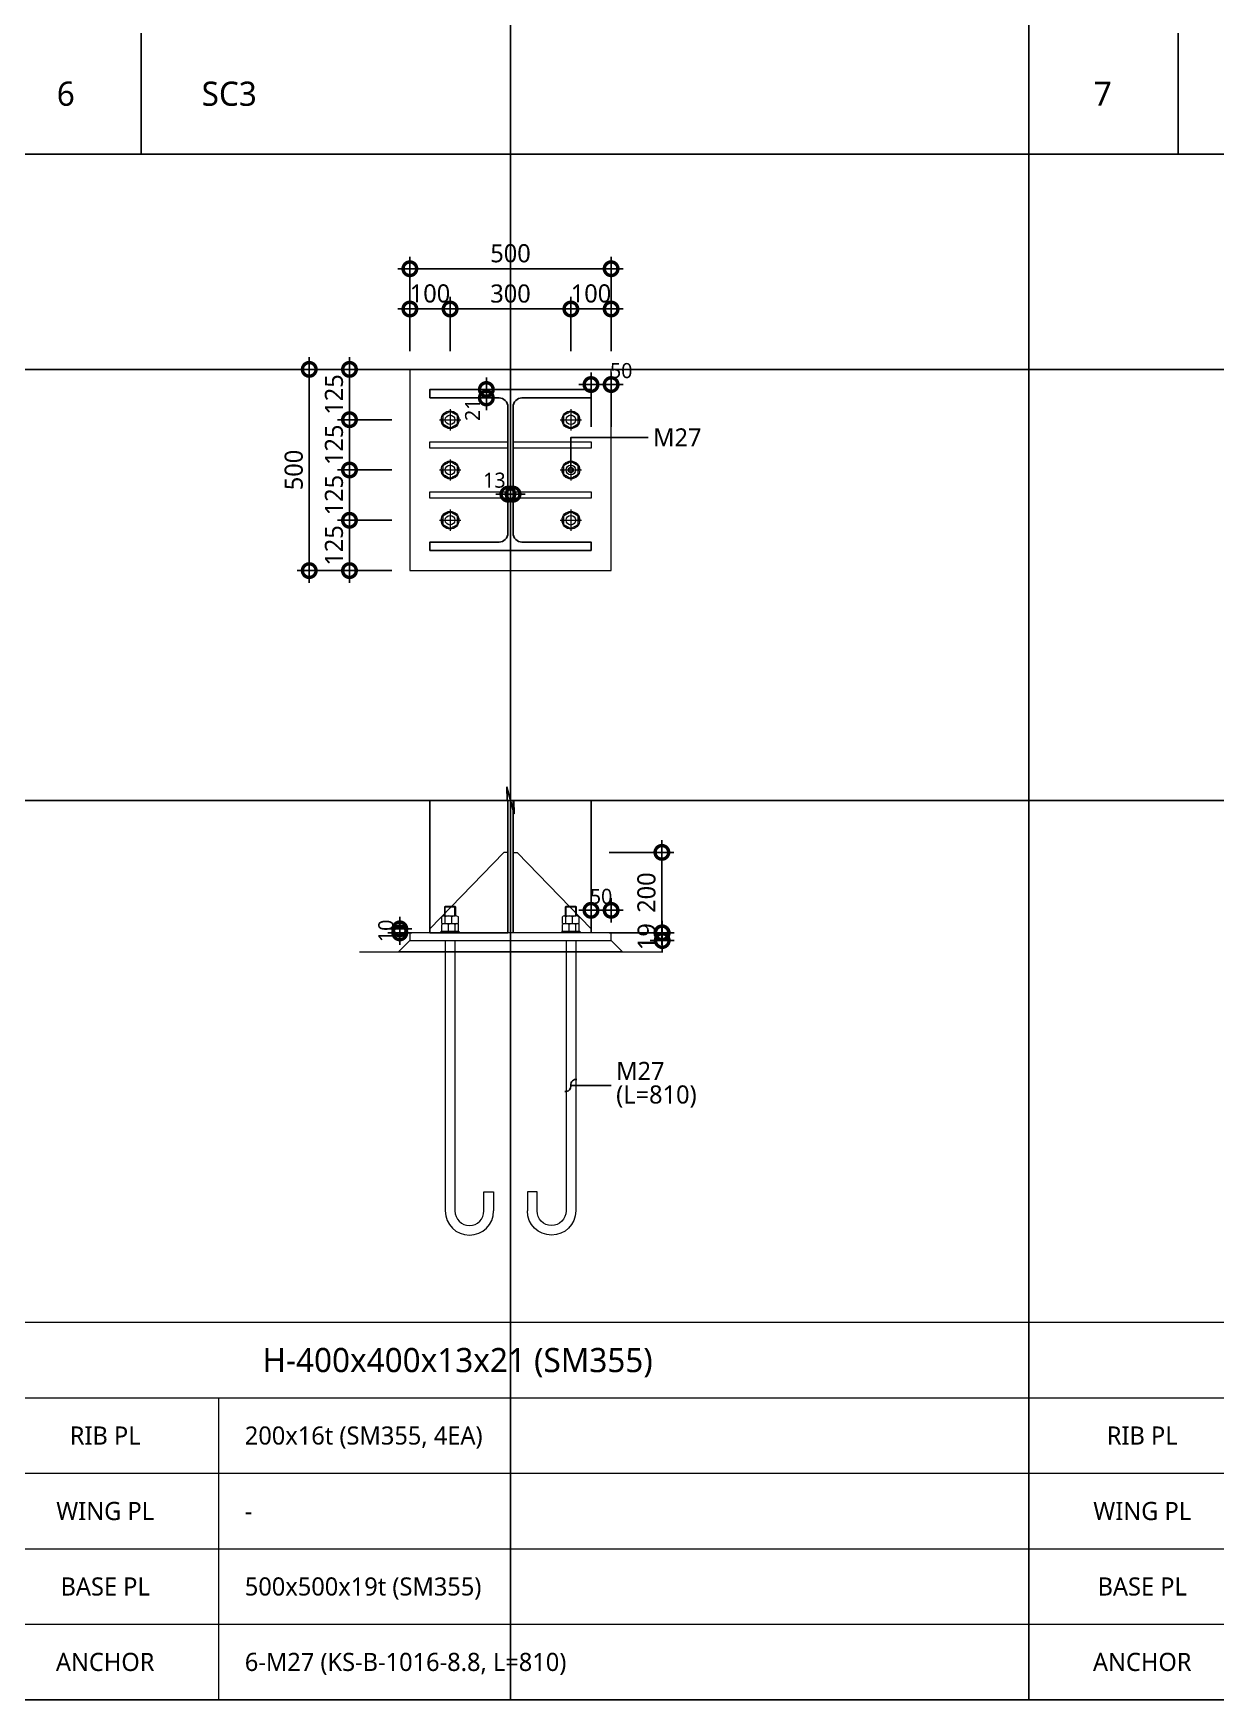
# Model space of a CAD drawing. Extents: x 697 to 24790, y 315 to 8595.
# Drawn here: x 3376 to 6314, y 315 to 4455 of the extents above; entities that cross this region are included whole.
import ezdxf
from ezdxf.enums import TextEntityAlignment as Align
from ezdxf.lldxf.tags import DXFTag

# ---------------------------------------------------------------- set-up
doc = ezdxf.new("R2010")
doc.units = 0
doc.header["$LTSCALE"] = 30
doc.layers.get('DEFPOINTS').update_dxf_attribs({"color": 137})
for name, color, linetype, lineweight in [('Anchor Bolt', 4, 'Continuous', 0), ('Anchor Bolt(Hidden)', 8, 'DASHED0', 0), ('BasePlate', 2, 'Continuous', 0), ('Concrete', 8, 'Continuous', 0), ('Pedestal', 7, 'Continuous', 0), ('Plate', 3, 'Continuous', 0), ('Table(Etc)', 8, 'Continuous', 0), ('Table(Sub)', 7, 'Continuous', 0)]:
    doc.layers.add(name, color=color, linetype=linetype, lineweight=lineweight)
for name, color, linetype in [('DIM', 7, 'Continuous'), ('DIM-INT', 7, 'Continuous'), ('STEEL', 4, 'Continuous'), ('SYM', 6, 'Continuous'), ('SYM-LEAD', 6, 'Continuous'), ('TABLE', 7, 'Continuous'), ('TEXT', 3, 'Continuous')]:
    doc.layers.add(name, color=color, linetype=linetype)
doc.styles.add('S1', font='malgun.ttf')
doc.styles.add('스타일1', font='malgun.ttf')
tags = doc.linetypes.add('DASHED0', pattern=[1, 0.5, -0.5]).pattern_tags.tags
tags[6:7] = [DXFTag(74, 4), DXFTag(75, 0), DXFTag(340, '0'), DXFTag(46, 0.0), DXFTag(50, 0.0), DXFTag(44, 0.0), DXFTag(45, 0.0)]
tags[4:5] = [DXFTag(74, 4), DXFTag(75, 0), DXFTag(340, '0'), DXFTag(46, 0.0), DXFTag(50, 0.0), DXFTag(44, 0.0), DXFTag(45, 0.0)]
doc.dimstyles.new('CJA', dxfattribs={"dimscale": 200, "dimtxt": 3, "dimasz": 1, "dimexe": 2, "dimexo": 3, "dimgap": 1, "dimtad": 1, "dimdec": 0, "dimzin": 1, "dimdsep": 46, "dimlunit": 6, "dimtxsty": '스타일1', "dimblk": 'GAUN-DOT', "dimcen": -2, "dimdle": 2, "dimclrd": 256, "dimclre": 256, "dimclrt": 3, "dimadec": 0, "dimazin": 0, "dimtfac": 1, "dimtdec": 0, "dimtix": 1, "dimtmove": 2, "dimatfit": 3, "dimldrblk": 'DOTSMALL', "dimfxl": 1, "dimtolj": 1, "dimtzin": 1, "dimarcsym": 0})

# ---------------------------------------------------------------- blocks, each defined once
blk = doc.blocks.new('ANCHOR_BOLT-PLAN-M24')
at = {"color": 7, "true_color": 0xffffff}
for p, q in [((-20.5, -3.6), (-18, 3.2)), ((-13.4, 15.9), (-14.7, 12.3)), ((-13.4, 15.9), (-6.3, 17.2)), ((7.1, 19.5), (3.3, 18.9)), ((7.1, 19.5), (11.8, 14)), ((20.5, 3.6), (18, 6.6)), ((20.5, 3.6), (18, -3.2)), ((-20.5, -3.6), (-18, -6.6)), ((-7.1, -19.5), (-11.8, -14)), ((-7.1, -19.5), (-3.3, -18.9)), ((13.4, -15.9), (6.3, -17.2)), ((13.4, -15.9), (14.7, -12.3))]:
    blk.add_line(p, q, dxfattribs=at)
blk.add_lwpolyline([(0, 20.8), (-18, 10.4), (-18, -10.4), (0, -20.8), (18, -10.4), (18, 10.4), (0, 20.8)])
at = {"color": 8, "true_color": 0x808080}
blk.add_circle((0, 0), 22, dxfattribs=at)
blk.add_circle((0, 0), 12)
at = {"layer": 'Anchor Bolt(Hidden)'}
for p, q in [((-26.4, 0), (26.4, 0)), ((0, 26.4), (0, -26.4))]:
    blk.add_line(p, q, dxfattribs=at)
blk = doc.blocks.new('Arrow_Circle')
blk.add_circle((0, 0), 1)
blk = doc.blocks.new('ANCHOR_BOLT-SECT-M24')
for p, q in [((-16.6, 42), (12.5, 42)), ((-13.2, 64.8), (-12, 66)), ((-13.2, 42), (-13.2, 64.8)), ((-13.2, 64.8), (13.2, 64.8)), ((-12, 66), (12, 66)), ((-12, 42), (-12, 66)), ((12, 66), (13.2, 64.8)), ((12, 42), (12, 66)), ((13.2, 64.8), (13.2, 42)), ((-22, 0), (-22, 4)), ((-22, 4), (22, 4)), ((22, 0), (-22, 0)), ((-20.8, 23), (-20.8, 40.1)), ((-20.8, 23), (20.8, 23)), ((-20.8, 4), (-20.8, 21.1)), ((-20.8, 4), (20.8, 4)), ((-12.5, 23), (-12.5, 40.1)), ((-12.5, 23), (16.6, 23)), ((-4.2, 4), (-4.2, 21.1)), ((4.2, 23), (4.2, 40.1)), ((12.5, 4), (12.5, 21.1)), ((20.8, 23), (20.8, 40.1)), ((20.8, 4), (20.8, 21.1)), ((22, 4), (22, 0))]:
    blk.add_line(p, q)
for centre, radius, start, end in [((-16.6, 36.5), 5.5, 40.9047, 139.0953), ((-4.2, 22.8), 19.2, 64.2724, 115.7276), ((12.5, 22.8), 19.2, 64.2724, 115.7276), ((-12.5, 3.8), 19.2, 64.2724, 115.7276), ((4.2, 3.8), 19.2, 64.2724, 115.7276), ((16.6, 17.5), 5.5, 40.9047, 139.0953)]:
    blk.add_arc(centre, radius, start, end)
blk = doc.blocks.new('ANCHOR_BOLT-HOOK-M24')
for p, q in [((84, 0), (84, 48)), ((84, 48), (108, 48)), ((108, 48), (108, 0))]:
    blk.add_line(p, q)
for radius in [60, 36]:
    blk.add_arc((48, 0), radius, 180, 0)
blk = doc.blocks.new('Arrow_Tilde')
for centre, start, end in [((-0.25, 0.1875), 216.869898, 323.130102), ((0.25, -0.1875), 36.869898, 143.130102)]:
    blk.add_arc(centre, 0.3125, start, end)
blk = doc.blocks.new('GAUN-DOT')
at = {"linetype": 'ByBlock'}
for p, q in [((2, 0), (-2, 0)), ((0, -2), (0, 2))]:
    blk.add_line(p, q, dxfattribs=at)
at = {"const_width": 2.25}
blk.add_lwpolyline([(0, 0.28125, 1), (0, -0.28125, 1)], format="xyb", close=True, dxfattribs=at)
blk = doc.blocks.new('*D70')
at = {"layer": 'DEFPOINTS', "color": 0, "transparency": 16777216}
for p in [(4811.9, 3582.4), (4761.9, 3432.4), (4811.9, 3432.4)]:
    blk.add_point(p, dxfattribs=at)
at = {"layer": 'DIM-INT', "lineweight": -2, "transparency": 16777216}
for p, q in [((4761.9, 3477.4), (4761.9, 3612.4)), ((4811.9, 3477.4), (4811.9, 3612.4)), ((4746.9, 3582.4), (4731.9, 3582.4)), ((4761.9, 3582.4), (4811.9, 3582.4)), ((4826.9, 3582.4), (4841.9, 3582.4))]:
    blk.add_line(p, q, dxfattribs=at)
at = {"layer": 'DIM-INT', "lineweight": -2, "transparency": 16777216, "xscale": 15, "yscale": 15, "zscale": 15}
blk.add_blockref('GAUN-DOT', (4761.9, 3582.4), dxfattribs=at)
at = {"layer": 'DIM-INT', "lineweight": -2, "transparency": 16777216, "xscale": 15, "yscale": 15, "zscale": 15, "rotation": 180}
blk.add_blockref('GAUN-DOT', (4811.9, 3582.4), dxfattribs=at)
at = {"layer": 'DIM-INT', "color": 3, "transparency": 16777216, "insert": (4836.9, 3616.8), "char_height": 37.5, "attachment_point": 5, "style": '스타일1'}
blk.add_mtext('\\A1;50', dxfattribs=at)
blk = doc.blocks.new('_DotSmall')
at = {"color": 0, "linetype": 'ByBlock', "const_width": 0.5}
blk.add_lwpolyline([(-0.0625, 0, 1), (0.0625, 0, 1)], format="xyb", close=True, dxfattribs=at)
blk = doc.blocks.new('*D71')
at = {"layer": 'DEFPOINTS', "color": 0, "transparency": 16777216}
for p in [(4711.9, 3770.1), (4411.9, 3620.1), (4711.9, 3620.1)]:
    blk.add_point(p, dxfattribs=at)
at = {"layer": 'DIM', "lineweight": -2, "transparency": 16777216}
for p, q in [((4411.9, 3665.1), (4411.9, 3800.1)), ((4426.9, 3770.1), (4696.9, 3770.1)), ((4711.9, 3665.1), (4711.9, 3800.1))]:
    blk.add_line(p, q, dxfattribs=at)
at = {"layer": 'DIM', "lineweight": -2, "transparency": 16777216, "xscale": 15, "yscale": 15, "zscale": 15, "rotation": 180}
blk.add_blockref('GAUN-DOT', (4411.9, 3770.1), dxfattribs=at)
at = {"layer": 'DIM', "lineweight": -2, "transparency": 16777216, "xscale": 15, "yscale": 15, "zscale": 15}
blk.add_blockref('GAUN-DOT', (4711.9, 3770.1), dxfattribs=at)
at = {"layer": 'DIM', "color": 3, "transparency": 16777216, "insert": (4561.9, 3808.3), "char_height": 45, "attachment_point": 5, "style": '스타일1'}
blk.add_mtext('\\A1;300', dxfattribs=at)
blk = doc.blocks.new('*D72')
at = {"layer": 'DEFPOINTS', "color": 0, "transparency": 16777216}
for p in [(4811.9, 3870.1), (4311.9, 3620.1), (4811.9, 3620.1)]:
    blk.add_point(p, dxfattribs=at)
at = {"layer": 'DIM', "lineweight": -2, "transparency": 16777216}
for p, q in [((4311.9, 3665.1), (4311.9, 3900.1)), ((4811.9, 3665.1), (4811.9, 3900.1)), ((4326.9, 3870.1), (4796.9, 3870.1))]:
    blk.add_line(p, q, dxfattribs=at)
at = {"layer": 'DIM', "lineweight": -2, "transparency": 16777216, "xscale": 15, "yscale": 15, "zscale": 15, "rotation": 180}
blk.add_blockref('GAUN-DOT', (4311.9, 3870.1), dxfattribs=at)
at = {"layer": 'DIM', "lineweight": -2, "transparency": 16777216, "xscale": 15, "yscale": 15, "zscale": 15}
blk.add_blockref('GAUN-DOT', (4811.9, 3870.1), dxfattribs=at)
at = {"layer": 'DIM', "color": 3, "transparency": 16777216, "insert": (4561.9, 3908.3), "char_height": 45, "attachment_point": 5, "style": '스타일1'}
blk.add_mtext('\\A1;500', dxfattribs=at)
blk = doc.blocks.new('*D73')
at = {"layer": 'DEFPOINTS', "color": 0, "transparency": 16777216}
for p in [(4161.9, 3620.1), (4311.9, 3620.1), (4311.9, 3495.1)]:
    blk.add_point(p, dxfattribs=at)
at = {"layer": 'DIM', "lineweight": -2, "transparency": 16777216}
for p, q in [((4266.9, 3620.1), (4131.9, 3620.1)), ((4161.9, 3510.1), (4161.9, 3605.1)), ((4266.9, 3495.1), (4131.9, 3495.1))]:
    blk.add_line(p, q, dxfattribs=at)
at = {"layer": 'DIM', "lineweight": -2, "transparency": 16777216, "xscale": 15, "yscale": 15, "zscale": 15}
for p, rotation in [((4161.9, 3620.1), 90), ((4161.9, 3495.1), 270)]:
    blk.add_blockref('GAUN-DOT', p, dxfattribs=dict(at, rotation=rotation))
at = {"layer": 'DIM', "color": 3, "transparency": 16777216, "insert": (4123.5, 3557.6), "char_height": 45, "attachment_point": 5, "rotation": 90, "style": '스타일1'}
blk.add_mtext('\\A1;125', dxfattribs=at)
blk = doc.blocks.new('*D74')
at = {"layer": 'DEFPOINTS', "color": 0, "transparency": 16777216}
for p in [(4061.9, 3620.1), (4311.9, 3620.1), (4311.9, 3120.1)]:
    blk.add_point(p, dxfattribs=at)
at = {"layer": 'DIM', "lineweight": -2, "transparency": 16777216}
for p, q in [((4266.9, 3620.1), (4031.9, 3620.1)), ((4061.9, 3135.1), (4061.9, 3605.1)), ((4266.9, 3120.1), (4031.9, 3120.1))]:
    blk.add_line(p, q, dxfattribs=at)
at = {"layer": 'DIM', "lineweight": -2, "transparency": 16777216, "xscale": 15, "yscale": 15, "zscale": 15}
for p, rotation in [((4061.9, 3620.1), 90), ((4061.9, 3120.1), 270)]:
    blk.add_blockref('GAUN-DOT', p, dxfattribs=dict(at, rotation=rotation))
at = {"layer": 'DIM', "color": 3, "transparency": 16777216, "insert": (4023.6, 3370.1), "char_height": 45, "attachment_point": 5, "rotation": 90, "style": '스타일1'}
blk.add_mtext('\\A1;500', dxfattribs=at)
blk = doc.blocks.new('*D75')
at = {"layer": 'DEFPOINTS', "color": 0, "transparency": 16777216}
for p in [(4555.4, 3370.1), (4568.4, 3370.1), (4568.4, 3310.1)]:
    blk.add_point(p, dxfattribs=at)
at = {"layer": 'DIM-INT', "lineweight": -2, "transparency": 16777216}
for p, q in [((4555.4, 3325.1), (4555.4, 3280.1)), ((4568.4, 3325.1), (4568.4, 3280.1)), ((4540.4, 3310.1), (4525.4, 3310.1)), ((4555.4, 3310.1), (4568.4, 3310.1)), ((4583.4, 3310.1), (4598.4, 3310.1))]:
    blk.add_line(p, q, dxfattribs=at)
at = {"layer": 'DIM-INT', "lineweight": -2, "transparency": 16777216, "xscale": 15, "yscale": 15, "zscale": 15}
blk.add_blockref('GAUN-DOT', (4555.4, 3310.1), dxfattribs=at)
at = {"layer": 'DIM-INT', "lineweight": -2, "transparency": 16777216, "xscale": 15, "yscale": 15, "zscale": 15, "rotation": 180}
blk.add_blockref('GAUN-DOT', (4568.4, 3310.1), dxfattribs=at)
at = {"layer": 'DIM-INT', "color": 3, "transparency": 16777216, "insert": (4521.9, 3344.6), "char_height": 37.5, "attachment_point": 5, "style": '스타일1'}
blk.add_mtext('\\A1;13', dxfattribs=at)
blk = doc.blocks.new('*D76')
at = {"layer": 'DEFPOINTS', "color": 0, "transparency": 16777216}
for p in [(4561.9, 3570.1), (4501.9, 3549.1), (4561.9, 3549.1)]:
    blk.add_point(p, dxfattribs=at)
at = {"layer": 'DIM-INT', "lineweight": -2, "transparency": 16777216}
for p, q in [((4516.9, 3570.1), (4471.9, 3570.1)), ((4501.9, 3585.1), (4501.9, 3600.1)), ((4501.9, 3570.1), (4501.9, 3549.1)), ((4516.9, 3549.1), (4471.9, 3549.1)), ((4501.9, 3534.1), (4501.9, 3519.1))]:
    blk.add_line(p, q, dxfattribs=at)
at = {"layer": 'DIM-INT', "lineweight": -2, "transparency": 16777216, "xscale": 15, "yscale": 15, "zscale": 15}
for p, rotation in [((4501.9, 3570.1), 270), ((4501.9, 3549.1), 90)]:
    blk.add_blockref('GAUN-DOT', p, dxfattribs=dict(at, rotation=rotation))
at = {"layer": 'DIM-INT', "color": 3, "transparency": 16777216, "insert": (4467.7, 3519.6), "char_height": 37.5, "attachment_point": 5, "rotation": 90, "style": '스타일1'}
blk.add_mtext('\\A1;21', dxfattribs=at)
blk = doc.blocks.new('*D77')
at = {"layer": 'DEFPOINTS', "color": 0, "transparency": 16777216}
for p in [(4761.9, 2420.1), (4938, 2420.1), (4761.9, 2220.1)]:
    blk.add_point(p, dxfattribs=at)
at = {"layer": 'DIM', "lineweight": -2, "transparency": 16777216}
for p, q in [((4806.9, 2420.1), (4968, 2420.1)), ((4938, 2235.1), (4938, 2405.1)), ((4806.9, 2220.1), (4968, 2220.1))]:
    blk.add_line(p, q, dxfattribs=at)
at = {"layer": 'DIM', "lineweight": -2, "transparency": 16777216, "xscale": 15, "yscale": 15, "zscale": 15}
for p, rotation in [((4938, 2420.1), 90), ((4938, 2220.1), 270)]:
    blk.add_blockref('GAUN-DOT', p, dxfattribs=dict(at, rotation=rotation))
at = {"layer": 'DIM', "color": 3, "transparency": 16777216, "insert": (4899.8, 2320.1), "char_height": 45, "attachment_point": 5, "rotation": 90, "style": '스타일1'}
blk.add_mtext('\\A1;200', dxfattribs=at)
blk = doc.blocks.new('*D78')
at = {"layer": 'DEFPOINTS', "color": 0, "transparency": 16777216}
for p in [(4286.9, 2230.1), (4361.9, 2230.1), (4361.9, 2220.1)]:
    blk.add_point(p, dxfattribs=at)
at = {"layer": 'DIM-INT', "lineweight": -2, "transparency": 16777216}
for p, q in [((4286.9, 2245.1), (4286.9, 2260.1)), ((4316.9, 2230.1), (4256.9, 2230.1)), ((4316.9, 2220.1), (4256.9, 2220.1)), ((4286.9, 2220.1), (4286.9, 2230.1)), ((4286.9, 2205.1), (4286.9, 2190.1))]:
    blk.add_line(p, q, dxfattribs=at)
at = {"layer": 'DIM-INT', "lineweight": -2, "transparency": 16777216, "xscale": 15, "yscale": 15, "zscale": 15}
for p, rotation in [((4286.9, 2230.1), 270), ((4286.9, 2220.1), 90)]:
    blk.add_blockref('GAUN-DOT', p, dxfattribs=dict(at, rotation=rotation))
at = {"layer": 'DIM-INT', "color": 3, "transparency": 16777216, "insert": (4252.4, 2225.1), "char_height": 37.5, "attachment_point": 5, "rotation": 90, "style": '스타일1'}
blk.add_mtext('\\A1;10', dxfattribs=at)
blk = doc.blocks.new('*D79')
at = {"layer": 'DEFPOINTS', "color": 0, "transparency": 16777216}
for p in [(4811.9, 2276.1), (4761.9, 2201.1), (4811.9, 2201.1)]:
    blk.add_point(p, dxfattribs=at)
at = {"layer": 'DIM-INT', "lineweight": -2, "transparency": 16777216}
for p, q in [((4761.9, 2246.1), (4761.9, 2306.1)), ((4811.9, 2246.1), (4811.9, 2306.1)), ((4746.9, 2276.1), (4731.9, 2276.1)), ((4761.9, 2276.1), (4811.9, 2276.1)), ((4826.9, 2276.1), (4841.9, 2276.1))]:
    blk.add_line(p, q, dxfattribs=at)
at = {"layer": 'DIM-INT', "lineweight": -2, "transparency": 16777216, "xscale": 15, "yscale": 15, "zscale": 15}
blk.add_blockref('GAUN-DOT', (4761.9, 2276.1), dxfattribs=at)
at = {"layer": 'DIM-INT', "lineweight": -2, "transparency": 16777216, "xscale": 15, "yscale": 15, "zscale": 15, "rotation": 180}
blk.add_blockref('GAUN-DOT', (4811.9, 2276.1), dxfattribs=at)
at = {"layer": 'DIM-INT', "color": 3, "transparency": 16777216, "insert": (4786.9, 2310.5), "char_height": 37.5, "attachment_point": 5, "style": '스타일1'}
blk.add_mtext('\\A1;50', dxfattribs=at)
blk = doc.blocks.new('*D80')
at = {"layer": 'DEFPOINTS', "color": 0, "transparency": 16777216}
for p in [(4878.8, 2220.1), (4878.8, 2201.1), (4938.8, 2220.1)]:
    blk.add_point(p, dxfattribs=at)
at = {"layer": 'DIM', "lineweight": -2, "transparency": 16777216}
for p, q in [((4938.8, 2235.1), (4938.8, 2250.1)), ((4923.8, 2220.1), (4968.8, 2220.1)), ((4923.8, 2201.1), (4968.8, 2201.1)), ((4938.8, 2201.1), (4938.8, 2220.1)), ((4938.8, 2186.1), (4938.8, 2171.1))]:
    blk.add_line(p, q, dxfattribs=at)
at = {"layer": 'DIM', "lineweight": -2, "transparency": 16777216, "xscale": 15, "yscale": 15, "zscale": 15}
for p, rotation in [((4938.8, 2220.1), 270), ((4938.8, 2201.1), 90)]:
    blk.add_blockref('GAUN-DOT', p, dxfattribs=dict(at, rotation=rotation))
at = {"layer": 'DIM', "color": 3, "transparency": 16777216, "insert": (4900.4, 2210.6), "char_height": 45, "attachment_point": 5, "rotation": 90, "style": '스타일1'}
blk.add_mtext('\\A1;19', dxfattribs=at)
blk = doc.blocks.new('*D167')
at = {"layer": 'DEFPOINTS', "color": 0, "transparency": 16777216}
for p in [(4711.9, 3770.1), (4711.9, 3620.1), (4811.9, 3620.1)]:
    blk.add_point(p, dxfattribs=at)
at = {"layer": 'DIM', "lineweight": -2, "transparency": 16777216}
for p, q in [((4696.9, 3770.1), (4681.9, 3770.1)), ((4711.9, 3665.1), (4711.9, 3800.1)), ((4811.9, 3770.1), (4711.9, 3770.1)), ((4811.9, 3665.1), (4811.9, 3800.1)), ((4826.9, 3770.1), (4841.9, 3770.1))]:
    blk.add_line(p, q, dxfattribs=at)
at = {"layer": 'DIM', "lineweight": -2, "transparency": 16777216, "xscale": 15, "yscale": 15, "zscale": 15}
blk.add_blockref('GAUN-DOT', (4711.9, 3770.1), dxfattribs=at)
at = {"layer": 'DIM', "lineweight": -2, "transparency": 16777216, "xscale": 15, "yscale": 15, "zscale": 15, "rotation": 180}
blk.add_blockref('GAUN-DOT', (4811.9, 3770.1), dxfattribs=at)
at = {"layer": 'DIM', "color": 3, "transparency": 16777216, "insert": (4761.9, 3808.5), "char_height": 45, "attachment_point": 5, "style": '스타일1'}
blk.add_mtext('\\A1;100', dxfattribs=at)
blk = doc.blocks.new('*D168')
at = {"layer": 'DEFPOINTS', "color": 0, "transparency": 16777216}
for p in [(4411.9, 3770.1), (4311.9, 3620.1), (4411.9, 3620.1)]:
    blk.add_point(p, dxfattribs=at)
at = {"layer": 'DIM', "lineweight": -2, "transparency": 16777216}
for p, q in [((4296.9, 3770.1), (4281.9, 3770.1)), ((4311.9, 3665.1), (4311.9, 3800.1)), ((4311.9, 3770.1), (4411.9, 3770.1)), ((4411.9, 3665.1), (4411.9, 3800.1)), ((4426.9, 3770.1), (4441.9, 3770.1))]:
    blk.add_line(p, q, dxfattribs=at)
at = {"layer": 'DIM', "lineweight": -2, "transparency": 16777216, "xscale": 15, "yscale": 15, "zscale": 15}
blk.add_blockref('GAUN-DOT', (4311.9, 3770.1), dxfattribs=at)
at = {"layer": 'DIM', "lineweight": -2, "transparency": 16777216, "xscale": 15, "yscale": 15, "zscale": 15, "rotation": 180}
blk.add_blockref('GAUN-DOT', (4411.9, 3770.1), dxfattribs=at)
at = {"layer": 'DIM', "color": 3, "transparency": 16777216, "insert": (4361.9, 3808.5), "char_height": 45, "attachment_point": 5, "style": '스타일1'}
blk.add_mtext('\\A1;100', dxfattribs=at)
blk = doc.blocks.new('*D169')
at = {"layer": 'DEFPOINTS', "color": 0, "transparency": 16777216}
for p in [(4311.9, 3495.1), (4161.9, 3370.1), (4311.9, 3370.1)]:
    blk.add_point(p, dxfattribs=at)
at = {"layer": 'DIM', "lineweight": -2, "transparency": 16777216}
for p, q in [((4266.9, 3495.1), (4131.9, 3495.1)), ((4161.9, 3480.1), (4161.9, 3385.1)), ((4266.9, 3370.1), (4131.9, 3370.1))]:
    blk.add_line(p, q, dxfattribs=at)
at = {"layer": 'DIM', "lineweight": -2, "transparency": 16777216, "xscale": 15, "yscale": 15, "zscale": 15}
for p, rotation in [((4161.9, 3495.1), 90), ((4161.9, 3370.1), 270)]:
    blk.add_blockref('GAUN-DOT', p, dxfattribs=dict(at, rotation=rotation))
at = {"layer": 'DIM', "color": 3, "transparency": 16777216, "insert": (4123.5, 3432.6), "char_height": 45, "attachment_point": 5, "rotation": 90, "style": '스타일1'}
blk.add_mtext('\\A1;125', dxfattribs=at)
blk = doc.blocks.new('*D171')
at = {"layer": 'DEFPOINTS', "color": 0, "transparency": 16777216}
for p in [(4311.9, 3245.1), (4161.9, 3120.1), (4311.9, 3120.1)]:
    blk.add_point(p, dxfattribs=at)
at = {"layer": 'DIM', "lineweight": -2, "transparency": 16777216}
for p, q in [((4266.9, 3245.1), (4131.9, 3245.1)), ((4161.9, 3230.1), (4161.9, 3135.1)), ((4266.9, 3120.1), (4131.9, 3120.1))]:
    blk.add_line(p, q, dxfattribs=at)
at = {"layer": 'DIM', "lineweight": -2, "transparency": 16777216, "xscale": 15, "yscale": 15, "zscale": 15}
for p, rotation in [((4161.9, 3245.1), 90), ((4161.9, 3120.1), 270)]:
    blk.add_blockref('GAUN-DOT', p, dxfattribs=dict(at, rotation=rotation))
at = {"layer": 'DIM', "color": 3, "transparency": 16777216, "insert": (4123.5, 3182.6), "char_height": 45, "attachment_point": 5, "rotation": 90, "style": '스타일1'}
blk.add_mtext('\\A1;125', dxfattribs=at)
blk = doc.blocks.new('*D170')
at = {"layer": 'DEFPOINTS', "color": 0, "transparency": 16777216}
for p in [(4161.9, 3370.1), (4311.9, 3370.1), (4311.9, 3245.1)]:
    blk.add_point(p, dxfattribs=at)
at = {"layer": 'DIM', "lineweight": -2, "transparency": 16777216}
for p, q in [((4266.9, 3370.1), (4131.9, 3370.1)), ((4161.9, 3260.1), (4161.9, 3355.1)), ((4266.9, 3245.1), (4131.9, 3245.1))]:
    blk.add_line(p, q, dxfattribs=at)
at = {"layer": 'DIM', "lineweight": -2, "transparency": 16777216, "xscale": 15, "yscale": 15, "zscale": 15}
for p, rotation in [((4161.9, 3370.1), 90), ((4161.9, 3245.1), 270)]:
    blk.add_blockref('GAUN-DOT', p, dxfattribs=dict(at, rotation=rotation))
at = {"layer": 'DIM', "color": 3, "transparency": 16777216, "insert": (4123.5, 3307.6), "char_height": 45, "attachment_point": 5, "rotation": 90, "style": '스타일1'}
blk.add_mtext('\\A1;125', dxfattribs=at)

msp = doc.modelspace()

# ---------------------------------------------------------------- linework, layer by layer
at = {"layer": 'Anchor Bolt(Hidden)'}
for p, q in [((4399.9, 2201.1), (4399.9, 1529.1)), ((4423.9, 2201.1), (4423.9, 1529.1)), ((4699.9, 2201.1), (4699.9, 1529.1)), ((4723.9, 2201.1), (4723.9, 1529.1))]:
    msp.add_line(p, q, dxfattribs=at)
at = {"layer": 'BasePlate'}
for points in [[(4311.9, 3620.1), (4311.9, 3120.1), (4811.9, 3120.1), (4811.9, 3620.1), (4311.9, 3620.1)], [(4311.9, 2220.1), (4311.9, 2201.1), (4811.9, 2201.1), (4811.9, 2220.1), (4311.9, 2220.1)]]:
    msp.add_lwpolyline(points, dxfattribs=at)
at = {"layer": 'Concrete'}
msp.add_lwpolyline([(4840.4, 2172.6), (4283.4, 2172.6), (4311.9, 2201.1), (4811.9, 2201.1), (4840.4, 2172.6)], dxfattribs=at)
at = {"layer": 'DEFPOINTS'}
for p, q in [((4561.9, 8595), (4561.9, 315)), ((697.5, 3620.1), (11162.7, 3620.1)), ((697.5, 2549.2), (11162.7, 2549.2))]:
    msp.add_line(p, q, dxfattribs=at)
at = {"layer": 'DIM', "color": 3}
msp.add_line((697.5, 315), (11002.5, 315), dxfattribs=at)
at = {"layer": 'Pedestal'}
msp.add_line((4186.9, 2172.6), (4936.9, 2172.6), dxfattribs=at)
at = {"layer": 'Plate'}
for points in [[(4555.4, 3440.4), (4555.4, 3424.4), (4361.9, 3424.4), (4361.9, 3440.4), (4555.4, 3440.4)], [(4568.4, 3424.4), (4568.4, 3440.4), (4761.9, 3440.4), (4761.9, 3424.4), (4568.4, 3424.4)], [(4555.4, 3315.8), (4555.4, 3299.8), (4361.9, 3299.8), (4361.9, 3315.8), (4555.4, 3315.8)], [(4568.4, 3299.8), (4568.4, 3315.8), (4761.9, 3315.8), (4761.9, 3299.8), (4568.4, 3299.8)], [(4361.9, 2220.1), (4555.4, 2220.1), (4555.4, 2420.1), (4545.4, 2420.1), (4361.9, 2230.1), (4361.9, 2220.1)], [(4361.9, 2220.1), (4555.4, 2220.1), (4555.4, 2420.1), (4545.4, 2420.1), (4361.9, 2230.1), (4361.9, 2220.1)], [(4761.9, 2220.1), (4568.4, 2220.1), (4568.4, 2420.1), (4578.4, 2420.1), (4761.9, 2230.1), (4761.9, 2220.1)], [(4761.9, 2220.1), (4568.4, 2220.1), (4568.4, 2420.1), (4578.4, 2420.1), (4761.9, 2230.1), (4761.9, 2220.1)]]:
    msp.add_lwpolyline(points, dxfattribs=at)
at = {"layer": 'STEEL'}
for p, q in [((4361.9, 2220.1), (4361.9, 2549.2)), ((4761.9, 2220.1), (4761.9, 2549.2))]:
    msp.add_line(p, q, dxfattribs=at)
at = {"layer": 'STEEL', "linetype": 'DASHED0'}
for p, q in [((4555.4, 2220.1), (4555.4, 2549.2)), ((4568.4, 2220.1), (4568.4, 2549.2))]:
    msp.add_line(p, q, dxfattribs=at)
at = {"layer": 'STEEL'}
msp.add_lwpolyline([(4361.9, 3549.1), (4361.9, 3570.1), (4761.9, 3570.1), (4761.9, 3549.1), (4590.4, 3549.1, 0.414214), (4568.4, 3527.1), (4568.4, 3213.1, 0.414214), (4590.4, 3191.1), (4761.9, 3191.1), (4761.9, 3170.1), (4361.9, 3170.1), (4361.9, 3191.1), (4533.4, 3191.1, 0.414214), (4555.4, 3213.1), (4555.4, 3527.1, 0.414214), (4533.4, 3549.1), (4361.9, 3549.1)], format="xyb", dxfattribs=at)
at = {"layer": 'SYM'}
msp.add_lwpolyline([(4326.8, 2549.1), (4553.6, 2548.9), (4553, 2582.3), (4570.7, 2516), (4570.1, 2548.9), (4798.6, 2549.1)], dxfattribs=at)
at = {"layer": 'SYM-LEAD', "color": 6}
msp.add_line((4711.9, 1841.1), (4811.9, 1841.1), dxfattribs=at)
msp.add_lwpolyline([(4711.9, 3376.1), (4711.9, 3451.1), (4903.7, 3451.1)], dxfattribs=at)
at = {"layer": 'TABLE', "color": 3}
msp.add_line((5850, 8595), (5850, 315), dxfattribs=at)
at = {"layer": 'TABLE', "color": 4}
for p, q in [((3644.6, 4455), (3644.6, 4155)), ((6220.8, 4455), (6220.8, 4155)), ((697.5, 4155), (11002.5, 4155))]:
    msp.add_line(p, q, dxfattribs=at)
at = {"layer": 'Table(Etc)'}
for p, q in [((701.9, 877.5), (11002.5, 877.5)), ((701.9, 690), (11002.5, 690)), ((701.9, 502.5), (11002.5, 502.5))]:
    msp.add_line(p, q, dxfattribs=at)
at = {"layer": 'Table(Sub)'}
for p, q in [((701.9, 1252.5), (11002.5, 1252.5)), ((701.9, 1065), (11002.5, 1065)), ((3836.3, 1065), (3836.3, 315))]:
    msp.add_line(p, q, dxfattribs=at)

# ---------------------------------------------------------------- block references
at = {"layer": 'Anchor Bolt'}
for name, p in [('ANCHOR_BOLT-PLAN-M24', (4411.9, 3494.8)), ('ANCHOR_BOLT-PLAN-M24', (4711.9, 3494.8)), ('ANCHOR_BOLT-PLAN-M24', (4411.9, 3370.1)), ('ANCHOR_BOLT-PLAN-M24', (4711.9, 3370.1)), ('ANCHOR_BOLT-PLAN-M24', (4411.9, 3245.4)), ('ANCHOR_BOLT-PLAN-M24', (4711.9, 3245.4)), ('ANCHOR_BOLT-SECT-M24', (4411.9, 2220.1)), ('ANCHOR_BOLT-SECT-M24', (4711.9, 2220.1))]:
    msp.add_blockref(name, p, dxfattribs=at)
at = {"layer": 'Anchor Bolt(Hidden)'}
msp.add_blockref('ANCHOR_BOLT-HOOK-M24', (4411.9, 1529.1), dxfattribs=at)
at = {"layer": 'Anchor Bolt(Hidden)', "xscale": -1}
msp.add_blockref('ANCHOR_BOLT-HOOK-M24', (4711.9, 1529.1), dxfattribs=at)
at = {"layer": 'SYM-LEAD', "color": 6, "xscale": 42.5, "yscale": 42.5, "rotation": 45}
msp.add_blockref('Arrow_Tilde', (4711.9, 1841.1), dxfattribs=at)
at = {"layer": 'TEXT', "xscale": 6, "yscale": 6}
msp.add_blockref('Arrow_Circle', (4711.9, 3370.1), dxfattribs=at)

# ---------------------------------------------------------------- texts
at = {"layer": 'TEXT', "color": 6, "linetype": 'ByBlock', "style": '스타일1'}
for s, p in [('6', (3457.1, 4305)), ('7', (6033.3, 4305))]:
    msp.add_text(s, height=60, dxfattribs=at).set_placement(p, align=Align.MIDDLE_CENTER)
at = {"layer": 'TEXT', "linetype": 'ByBlock', "style": '스타일1'}
for s, height, p in [('SC3', 60, (3794.6, 4305)), ('200x16t (SM355, 4EA)', 45, (3901.9, 971.3)), ('-', 45, (3901.9, 783.8)), ('500x500x19t (SM355)', 45, (3901.9, 596.3)), ('6-M27 (KS-B-1016-8.8, L=810)', 45, (3901.9, 408.8))]:
    msp.add_text(s, height=height, dxfattribs=at).set_placement(p, align=Align.MIDDLE_LEFT)
at = {"layer": 'TEXT', "color": 3, "style": 'S1'}
msp.add_text('M27', height=45, dxfattribs=at).set_placement((4916.2, 3451.1), align=Align.MIDDLE_LEFT)
msp.add_text('M27', height=45, dxfattribs=at).set_placement((4824.4, 1841.1), align=Align.BOTTOM_LEFT)
msp.add_text('(L=810)', height=45, dxfattribs=at).set_placement((4824.4, 1841.1), align=Align.TOP_LEFT)
at = {"layer": 'TEXT', "linetype": 'ByBlock', "style": '스타일1'}
for s, height, p in [('H-400x400x13x21 (SM355)', 60, (4430.7, 1158.8)), ('RIB PL', 45, (3555, 971.3)), ('RIB PL', 45, (6131.3, 971.3)), ('WING PL', 45, (3555, 783.8)), ('WING PL', 45, (6131.3, 783.8)), ('BASE PL', 45, (3555, 596.3)), ('BASE PL', 45, (6131.3, 596.3)), ('ANCHOR', 45, (3555, 408.8)), ('ANCHOR', 45, (6131.3, 408.8))]:
    msp.add_text(s, height=height, dxfattribs=at).set_placement(p, align=Align.MIDDLE_CENTER)

# ---------------------------------------------------------------- dimensions: what is measured, and where the dimension line sits
at = {"layer": 'DIM'}
for p1, p2, distance, picture, middle in [((4311.9, 3620.1), (4811.9, 3620.1), 250, '*D72', (4561.9, 3908.3)), ((4311.9, 3620.1), (4411.9, 3620.1), 150, '*D168', (4361.9, 3808.5)), ((4411.9, 3620.1), (4711.9, 3620.1), 150, '*D71', (4561.9, 3808.3)), ((4811.9, 3620.1), (4711.9, 3620.1), -150, '*D167', (4761.9, 3808.5)), ((4311.9, 3120.1), (4311.9, 3620.1), 250, '*D74', (4023.6, 3370.1)), ((4311.9, 3495.1), (4311.9, 3620.1), 150, '*D73', (4123.5, 3557.6)), ((4311.9, 3495.1), (4311.9, 3370.1), -150, '*D169', (4123.5, 3432.6)), ((4311.9, 3245.1), (4311.9, 3370.1), 150, '*D170', (4123.5, 3307.6)), ((4311.9, 3245.1), (4311.9, 3120.1), -150, '*D171', (4123.5, 3182.6)), ((4761.9, 2220.1), (4761.9, 2420.1), -176.2, '*D77', (4899.8, 2320.1)), ((4878.8, 2201.1), (4878.8, 2220.1), -60, '*D80', (4900.4, 2210.6))]:
    dim = msp.add_aligned_dim(p1=p1, p2=p2, distance=distance, dimstyle='CJA', override={"dimscale": 15}, dxfattribs=at)
    dim.commit()
    dim.dimension.update_dxf_attribs({"geometry": picture, "text_midpoint": middle})
at = {"layer": 'DIM-INT'}
for base, p1, p2, angle, picture, middle in [((4811.9, 3582.4), (4761.9, 3432.4), (4811.9, 3432.4), 0, '*D70', (4836.9, 3616.8)), ((4501.9, 3549.1), (4561.9, 3570.1), (4561.9, 3549.1), 270, '*D76', (4467.7, 3519.6)), ((4568.4, 3310.1), (4555.4, 3370.1), (4568.4, 3370.1), 0, '*D75', (4521.9, 3344.6))]:
    dim = msp.add_linear_dim(base=base, p1=p1, p2=p2, angle=angle, dimstyle='CJA', override={"dimscale": 15, "dimtxt": 2.5}, dxfattribs=at)
    dim.commit()
    dim.dimension.update_dxf_attribs({"geometry": picture, "text_midpoint": middle, "dimtype": 161})
for p1, p2, picture, middle in [((4761.9, 2201.1), (4811.9, 2201.1), '*D79', (4786.9, 2310.5)), ((4361.9, 2220.1), (4361.9, 2230.1), '*D78', (4252.4, 2225.1))]:
    dim = msp.add_aligned_dim(p1=p1, p2=p2, distance=75, dimstyle='CJA', override={"dimscale": 15, "dimtxt": 2.5}, dxfattribs=at)
    dim.commit()
    dim.dimension.update_dxf_attribs({"geometry": picture, "text_midpoint": middle})

doc.saveas('drawing.dxf')
